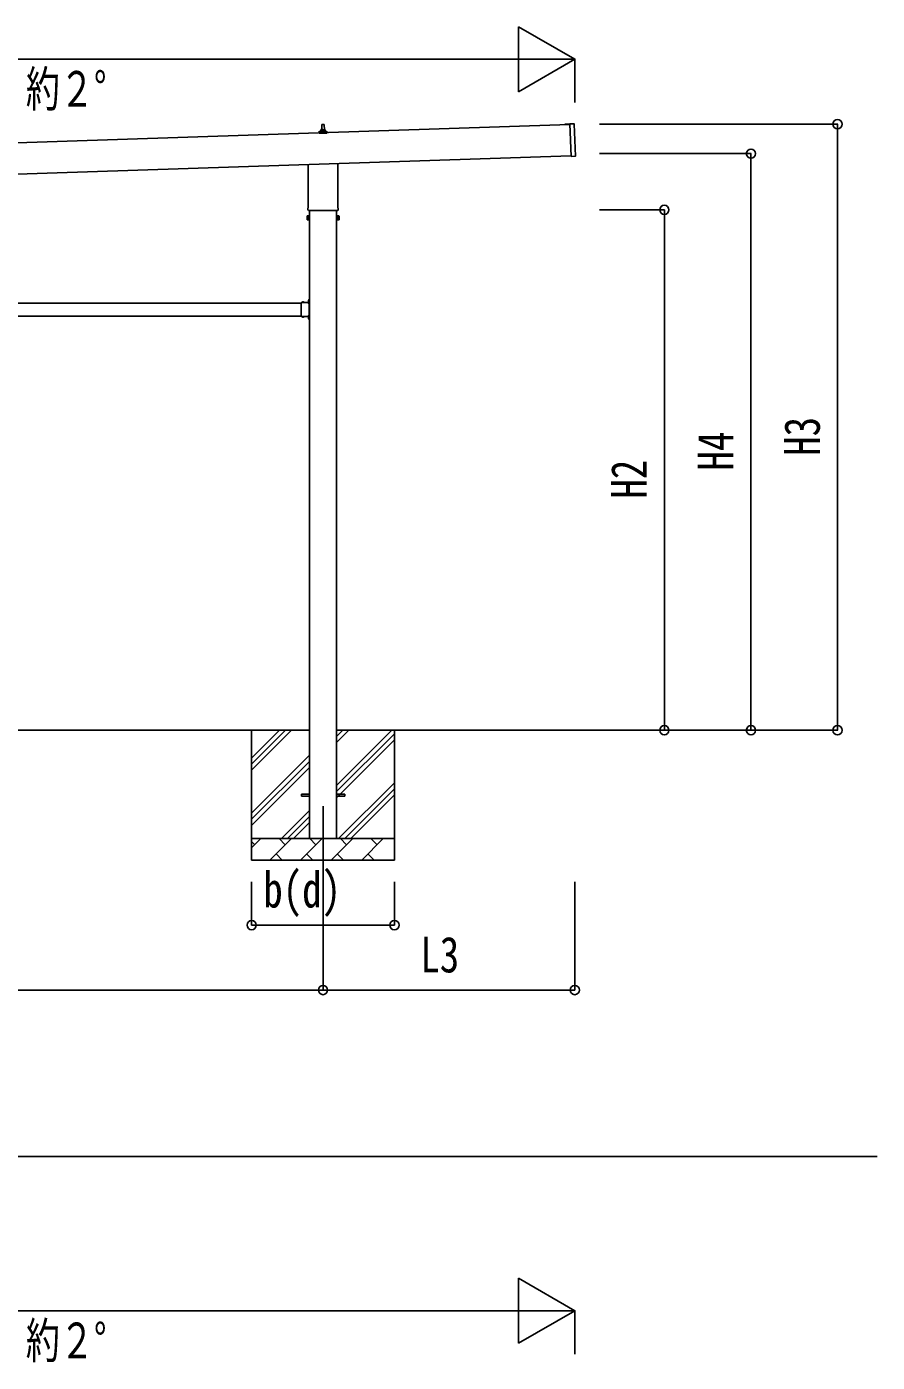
# Model space of a CAD drawing. Units: millimetres, scale not verified. Extents: x -21025 to 21025, y -14850 to 14850.
# Drawn here: x 3367 to 7297, y -6731 to -563 of the extents above; entities that cross this region are included whole.
import ezdxf
from ezdxf.enums import TextEntityAlignment as Align

# ---------------------------------------------------------------- set-up
doc = ezdxf.new("R2010")
doc.units = ezdxf.units.MM
doc.header["$LTSCALE"] = 60
for name, color, linetype in [('0-3_YKK_11', 7, 'Continuous'), ('0-4_YKK_12', 2, 'Continuous'), ('0-5_YKK_13', 4, 'Continuous'), ('0-6_YKK_A1', 4, 'Continuous'), ('0-7_YKK_D', 6, 'Continuous')]:
    doc.layers.add(name, color=color, linetype=linetype)
doc.styles.add('ＭＳ ゴシック', font='')
doc.styles.get('ＭＳ ゴシック').set_extended_font_data('MS Gothic')

msp = doc.modelspace()

# ---------------------------------------------------------------- linework, layer by layer
at = {"layer": '0-3_YKK_11'}
msp.add_line((7296.79, -5780.06), (-18919.28, -5780.06), dxfattribs=at)
at = {"layer": '0-4_YKK_12'}
msp.add_line((4735.82, -4161.86), (4735.82, -4661.86), dxfattribs=at)
at = {"layer": '0-5_YKK_13'}
for p, q in [((4717.57, -1054.76), (4717.57, -1047.05)), ((4717.96, -1046.26), (4753.69, -1046.26)), ((4718.34, -1046.08), (4725.06, -1044.45)), ((4725.44, -1044.26), (4746.21, -1044.26)), ((4725.82, -1043.48), (4725.82, -1039.26)), ((4726.82, -1039.26), (4744.82, -1039.26)), ((4729.82, -1039.26), (4730.55, -1015.74)), ((4731.55, -1014.76), (4740.1, -1014.76)), ((4741.1, -1015.74), (4741.82, -1039.26)), ((4745.82, -1043.48), (4745.82, -1039.26)), ((4753.31, -1046.08), (4746.59, -1044.45)), ((4754.07, -1054.76), (4754.07, -1047.05)), ((5852.67, -1013.59), (5876.66, -1012.79)), ((5876.63, -1011.89), (5895.62, -1011.25)), ((5881.63, -1161.8), (5876.63, -1011.89)), ((5901.58, -1160.14), (5896.65, -1012.22)), ((4754.07, -1054.76), (4717.57, -1054.76)), ((5881.63, -1161.8), (5900.61, -1161.17)), ((4667.52, -1398.75), (4667.52, -1199.38)), ((4804.12, -1194.83), (4804.12, -1398.75)), ((4665.82, -1407.53), (4665.82, -1402.03)), ((4803.76, -1411.03), (4667.89, -1411.03)), ((4805.82, -1402.03), (4805.82, -1407.53)), ((4661.82, -1437.03), (4662.58, -1435.71)), ((4661.82, -1437.03), (4661.82, -1454.03)), ((4661.82, -1454.03), (4662.58, -1455.34)), ((4668.82, -1440.62), (4662.58, -1440.62)), ((4668.82, -1450.43), (4662.58, -1450.43)), ((4668.82, -1455.34), (4662.58, -1455.34)), ((4671.32, -1454.73), (4668.82, -1454.73)), ((4800.32, -1454.73), (4802.82, -1454.73)), ((4802.82, -1440.62), (4809.06, -1440.62)), ((4802.82, -1450.43), (4809.06, -1450.43)), ((4802.82, -1455.34), (4809.06, -1455.34)), ((4809.82, -1437.03), (4809.06, -1435.71)), ((4809.82, -1454.03), (4809.06, -1455.34)), ((4809.82, -1437.03), (4809.82, -1454.03)), ((4635.32, -1847.14), (4635.32, -1836.76)), ((4635.32, -1836.76), (4671.72, -1836.76)), ((4635.32, -1889.14), (4635.32, -1848.57)), ((4638.59, -1835.9), (4638.59, -1836.06)), ((4639.29, -1836.76), (4647.36, -1836.76)), ((4642.2, -1836.76), (4640.87, -1834.1)), ((4644.45, -1836.76), (4645.77, -1834.1)), ((4648.06, -1835.9), (4648.06, -1836.06)), ((4667.62, -1828.86), (4673.32, -1828.86)), ((4671.32, -1838.36), (4668.32, -1838.36)), ((4671.72, -1827.73), (4669.07, -1826.41)), ((4671.72, -1829.98), (4669.07, -1831.31)), ((4670.86, -1824.12), (4671.02, -1824.12)), ((4670.86, -1833.59), (4671.02, -1833.59)), ((4671.32, -1847.14), (4671.32, -1840.36)), ((4671.32, -1889.14), (4671.32, -1848.57)), ((4671.72, -1821.36), (4673.32, -1821.36)), ((4671.72, -1838.32), (4671.72, -1821.36)), ((4671.72, -1824.82), (4671.72, -1832.89)), ((4673.32, -1825.86), (4671.72, -1825.86)), ((4671.72, -1826.86), (4673.32, -1826.86)), ((4671.72, -1830.86), (4673.32, -1830.86)), ((4673.32, -1831.86), (4671.72, -1831.86)), ((4635.32, -1900.96), (4635.32, -1890.57)), ((4635.32, -1900.96), (4671.72, -1900.96)), ((4638.59, -1901.82), (4638.59, -1901.66)), ((4639.29, -1900.96), (4647.36, -1900.96)), ((4642.2, -1900.96), (4640.87, -1903.62)), ((4644.45, -1900.96), (4645.77, -1903.62)), ((4648.06, -1901.82), (4648.06, -1901.66)), ((4668.32, -1899.36), (4671.32, -1899.36)), ((4671.72, -1907.73), (4669.07, -1906.41)), ((4671.72, -1909.98), (4669.07, -1911.31)), ((4670.86, -1904.12), (4671.02, -1904.12)), ((4671.32, -1897.36), (4671.32, -1890.57)), ((4671.72, -1916.36), (4671.72, -1899.4)), ((4671.72, -1904.82), (4671.72, -1912.89)), ((4671.72, -1906.86), (4673.32, -1906.86)), ((4671.72, -1910.86), (4673.32, -1910.86)), ((4670.86, -1913.59), (4671.02, -1913.59)), ((4671.72, -1916.36), (4673.32, -1916.36)), ((4635.82, -4107.36), (4673.32, -4107.36)), ((4635.82, -4116.36), (4635.82, -4107.36)), ((4635.82, -4116.36), (4673.32, -4116.36)), ((4798.32, -4107.36), (4835.82, -4107.36)), ((4798.32, -4116.36), (4835.82, -4116.36)), ((4835.82, -4116.36), (4835.82, -4107.36))]:
    msp.add_line(p, q, dxfattribs=at)
for points in [[(5876.69, -1013.79), (5852.7, -1014.59), (5852.67, -1013.59)], [(4668.82, -1455.34), (4668.82, -1435.71), (4662.58, -1435.71)], [(4668.82, -1454.73), (4668.82, -1436.33), (4671.32, -1436.33)], [(4802.82, -1454.73), (4802.82, -1436.33), (4800.32, -1436.33)], [(4802.82, -1455.34), (4802.82, -1435.71), (4809.06, -1435.71)], [(4671.32, -1840.36), (4668.32, -1840.36), (4668.32, -1836.76)], [(4673.32, -1836.36), (4673.32, -1830.36), (4673.32, -1827.36), (4673.32, -1821.36)], [(4671.32, -1897.36), (4668.32, -1897.36), (4668.32, -1900.96)], [(4673.32, -1916.36), (4673.32, -1910.36), (4673.32, -1907.36), (4673.32, -1901.36)]]:
    msp.add_lwpolyline(points, dxfattribs=at)
for points in [[(4671.32, -1456.03), (4671.32, -1435.03), (4673.32, -1435.03), (4673.32, -1456.03)], [(4800.32, -1456.03), (4800.32, -1435.03), (4798.32, -1435.03), (4798.32, -1456.03)]]:
    msp.add_lwpolyline(points, close=True, dxfattribs=at)
for centre, radius, start, end in [((4718.57, -1047.05), 1, 103.62699, 180), ((4724.82, -1043.48), 1, 283.62699, 0), ((4729.91, -1039.9), 4.13, 90, 171.17633), ((4726.82, -1040.26), 1, 90, 180), ((4731.55, -1015.76), 1, 90, 178.60509), ((4739.16, -1039.26), 4.83, 133.60282, 180), ((4732.49, -1039.26), 4.83, 0, 46.39718), ((4740.1, -1015.76), 1, 1.39491, 90), ((4741.74, -1039.9), 4.13, 8.82367, 90), ((4744.82, -1040.26), 1, 0, 90), ((4746.82, -1043.48), 1, 180, 256.37301), ((4753.07, -1047.05), 1, 0, 76.37301), ((5895.65, -1012.25), 1, 1.90915, 91.90915), ((5900.58, -1160.17), 1, 271.90915, 1.90915), ((4669.82, -1402.03), 4, 125.09963, 180), ((4669.82, -1407.53), 4, 180, 194.47751), ((4669.82, -1407.53), 4, 194.47751, 241.04498), ((4801.82, -1407.53), 4, 298.95502, 345.52249), ((4801.82, -1402.03), 4, 0, 54.90037), ((4801.82, -1407.53), 4, 345.52249, 0), ((4666.17, -1438.16), 4.34, 145.61575, 214.38425), ((4678.06, -1445.53), 16.24, 162.41205, 197.58795), ((4666.17, -1452.89), 4.34, 145.61575, 214.38425), ((4793.58, -1445.53), 16.24, 342.41205, 17.58795), ((4805.48, -1438.16), 4.34, 325.61575, 34.38425), ((4805.48, -1452.89), 4.34, 325.61575, 34.38425), ((4634.62, -1847.86), 1, 314.427, 45.573), ((4639.45, -1835.9), 0.862, 129.12355, 180), ((4639.29, -1836.06), 0.7, 180, 270), ((4643.32, -1840.66), 7, 90, 129.12355), ((4643.32, -1840.66), 7, 50.87645, 90), ((4647.36, -1836.06), 0.7, 270, 0), ((4647.2, -1835.9), 0.862, 0, 50.87645), ((4675.62, -1828.86), 7, 140.87645, 180), ((4675.62, -1828.86), 7, 180, 219.12355), ((4670.86, -1824.99), 0.862, 90, 140.87645), ((4670.86, -1832.73), 0.862, 219.12355, 270), ((4671.02, -1824.82), 0.7, 0, 90), ((4671.02, -1832.89), 0.7, 270, 0), ((4672.02, -1847.86), 1, 134.427, 225.573), ((4671.32, -1836.36), 2, 270, 0), ((4634.62, -1889.86), 1, 314.427, 45.573), ((4639.29, -1901.66), 0.7, 90, 180), ((4639.45, -1901.82), 0.862, 180, 230.87645), ((4643.32, -1897.06), 7, 230.87645, 270), ((4643.32, -1897.06), 7, 270, 309.12355), ((4647.36, -1901.66), 0.7, 0, 90), ((4647.2, -1901.82), 0.862, 309.12355, 0), ((4675.62, -1908.86), 7, 140.87645, 180), ((4675.62, -1908.86), 7, 180, 219.12355), ((4670.86, -1904.99), 0.862, 90, 140.87645), ((4672.02, -1889.86), 1, 134.427, 225.573), ((4671.02, -1904.82), 0.7, 0, 90), ((4671.32, -1901.36), 2, 0, 90), ((4670.86, -1912.73), 0.862, 219.12355, 270), ((4671.02, -1912.89), 0.7, 270, 0)]:
    msp.add_arc(centre, radius, start, end, dxfattribs=at)
at = {"layer": '0-6_YKK_A1'}
for p, q in [((5876.7, -1014.03), (484.69, -1193.73)), ((489.52, -1338.65), (5881.53, -1158.91)), ((4673.32, -1411.03), (4673.32, -4311.86)), ((4798.32, -4311.86), (4798.32, -1411.03)), ((1736.32, -1838.86), (4635.32, -1838.86)), ((1736.32, -1898.86), (4635.32, -1898.86)), ((4668.32, -1898.86), (4672.82, -1898.86)), ((4673.32, -3811.86), (1698.32, -3811.86)), ((4405.82, -3811.86), (4405.82, -4411.86)), ((4405.82, -3996.91), (4590.87, -3811.86)), ((4405.82, -3968.63), (4562.59, -3811.86)), ((4405.82, -3940.34), (4534.31, -3811.86)), ((5986.7, -3811.86), (4798.32, -3811.86)), ((4798.32, -4066.96), (5053.42, -3811.86)), ((4798.32, -3868.97), (4855.43, -3811.86)), ((4798.32, -3840.68), (4827.15, -3811.86)), ((5065.82, -3811.86), (5065.82, -4411.86)), ((4798.32, -4095.24), (5065.82, -3827.74)), ((4798.32, -4123.53), (5065.82, -3856.03)), ((4405.82, -4194.9), (4673.32, -3927.4)), ((4405.82, -4223.18), (4673.32, -3955.68)), ((4405.82, -4251.47), (4673.32, -3983.97)), ((4807.98, -4311.86), (5065.82, -4054.02)), ((4836.27, -4311.86), (5065.82, -4082.3)), ((4864.55, -4311.86), (5065.82, -4110.58)), ((4543.42, -4311.86), (4673.32, -4181.96)), ((4571.71, -4311.86), (4673.32, -4210.24)), ((4599.99, -4311.86), (4673.32, -4238.53)), ((4405.82, -4311.86), (5065.82, -4311.86)), ((4405.82, -4354.75), (4448.72, -4311.86)), ((4490.14, -4411.86), (4590.14, -4311.86)), ((4561.59, -4340.41), (4533.03, -4311.86)), ((4631.56, -4411.86), (4731.56, -4311.86)), ((4703.01, -4340.41), (4674.45, -4311.86)), ((4772.98, -4411.86), (4872.98, -4311.86)), ((4844.43, -4340.41), (4815.87, -4311.86)), ((4914.4, -4411.86), (5014.4, -4311.86)), ((4985.85, -4340.41), (4957.3, -4311.86)), ((5062.54, -4311.86), (5065.82, -4308.57)), ((4420.16, -4340.41), (4405.82, -4326.07)), ((5065.82, -4411.86), (4405.82, -4411.86)), ((4518.69, -4383.31), (4547.25, -4411.86)), ((4660.11, -4383.31), (4688.67, -4411.86)), ((4801.53, -4383.31), (4830.09, -4411.86)), ((4942.96, -4383.31), (4971.51, -4411.86))]:
    msp.add_line(p, q, dxfattribs=at)
msp.add_lwpolyline([(4668.32, -1838.86), (4672.82, -1838.86), (4672.82, -1898.86)], dxfattribs=at)
at = {"layer": '0-7_YKK_D'}
for p, q in [((5899, -712.74), (5639.2, -562.74)), ((5639.2, -562.74), (5639.2, -862.74)), ((5599, -712.74), (767.22, -712.74)), ((5899, -712.74), (5379.39, -712.74)), ((5899, -712.74), (5639.2, -862.74)), ((5899, -912.74), (5899, -711.74)), ((6012.85, -1012.74), (7113.85, -1012.74)), ((7112.85, -3811.86), (7112.85, -1012.74)), ((6012.85, -1148.86), (6713.85, -1148.86)), ((6712.85, -3811.86), (6712.85, -1148.86)), ((6012.85, -1408.53), (6313.85, -1408.53)), ((6312.85, -3811.86), (6312.85, -1408.53)), ((5987.7, -3811.86), (6713.85, -3811.86)), ((6012.85, -3811.86), (6313.85, -3811.86)), ((6012.85, -3811.86), (7113.85, -3811.86)), ((4405.82, -4511.86), (4405.82, -4712.86)), ((4735.82, -4511.86), (4735.82, -5012.86)), ((4735.82, -4511.86), (4735.82, -5012.86)), ((5065.82, -4511.86), (5065.82, -4712.86)), ((5899, -4511.86), (5899, -5012.86)), ((4405.82, -4711.86), (5065.82, -4711.86)), ((1635.82, -5011.86), (4735.82, -5011.86)), ((4735.82, -5011.86), (5899, -5011.86)), ((5899, -6492.89), (5639.2, -6342.89)), ((5639.2, -6342.89), (5639.2, -6642.89)), ((5599, -6492.89), (767.22, -6492.89)), ((5899, -6492.89), (5379.39, -6492.89)), ((5899, -6492.89), (5639.2, -6642.89)), ((5899, -6692.89), (5899, -6491.89))]:
    msp.add_line(p, q, dxfattribs=at)
for centre in [(7112.85, -1012.74), (6712.85, -1148.86), (6312.85, -1408.53), (6312.85, -3811.86), (6712.85, -3811.86), (7112.85, -3811.86), (4405.82, -4711.86), (5065.82, -4711.86), (4735.82, -5011.86), (4735.82, -5011.86), (5899, -5011.86)]:
    msp.add_circle(centre, 21.25, dxfattribs=at)

# ---------------------------------------------------------------- texts
at = {"layer": '0-6_YKK_A1', "style": 'ＭＳ ゴシック', "width": 0.7}
for p in [(3362.77, -981.75), (3362.77, -6761.89)]:
    msp.add_text('約２°', height=164.7, dxfattribs=at).set_placement(p, align=Align.BOTTOM_LEFT)
at = {"layer": '0-7_YKK_D', "style": 'ＭＳ ゴシック', "width": 0.8}
for s, p in [('H3', (7080.85, -2544.3)), ('H4', (6680.85, -2612.36)), ('H2', (6280.85, -2742.19))]:
    msp.add_text(s, height=165, rotation=90, dxfattribs=at).set_placement(p, align=Align.BOTTOM_LEFT)
for s, p in [('b(d)', (4459.82, -4679.86)), ('L3', (5185.41, -4979.86))]:
    msp.add_text(s, height=165, dxfattribs=at).set_placement(p, align=Align.BOTTOM_LEFT)

doc.saveas('drawing.dxf')
